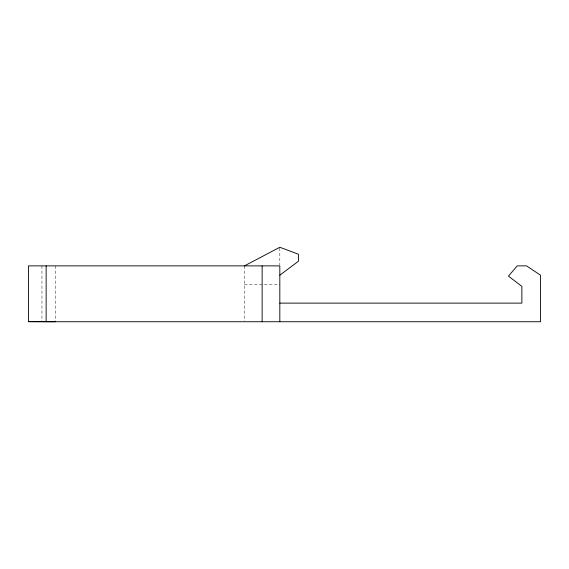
<?xml version="1.0" encoding="UTF-8"?>
<svg xmlns="http://www.w3.org/2000/svg" width="569" height="569" viewBox="0 0 569 569"><rect width="100%" height="100%" fill="white"/><g stroke="black" fill="none" stroke-linecap="round" stroke-linejoin="round"><path stroke-width="0.43" stroke-dasharray="2.85 2.13" d="M244.442 284.5L279.82 284.5M279.82 248.148L279.82 264.99M244.442 265.879L244.442 320.852M55.449 265.879L55.449 320.852M41.95 265.879L41.95 320.852"/><path stroke-width="0.85" d="M279.82 275.19L298.441 261.228L298.441 254.243L279.82 247.259L244.442 265.879M279.82 303.121L521.88 303.121L521.88 286.363L508.444 276.121L517.228 265.879L526.56 265.879L540.55 275.211L540.55 321.741L28.45 321.741L28.45 265.879L279.82 265.879L279.82 321.741M28.45 321.577L55.449 321.741M262.131 265.879L262.131 321.741M46.139 265.879L46.139 321.741"/></g></svg>
